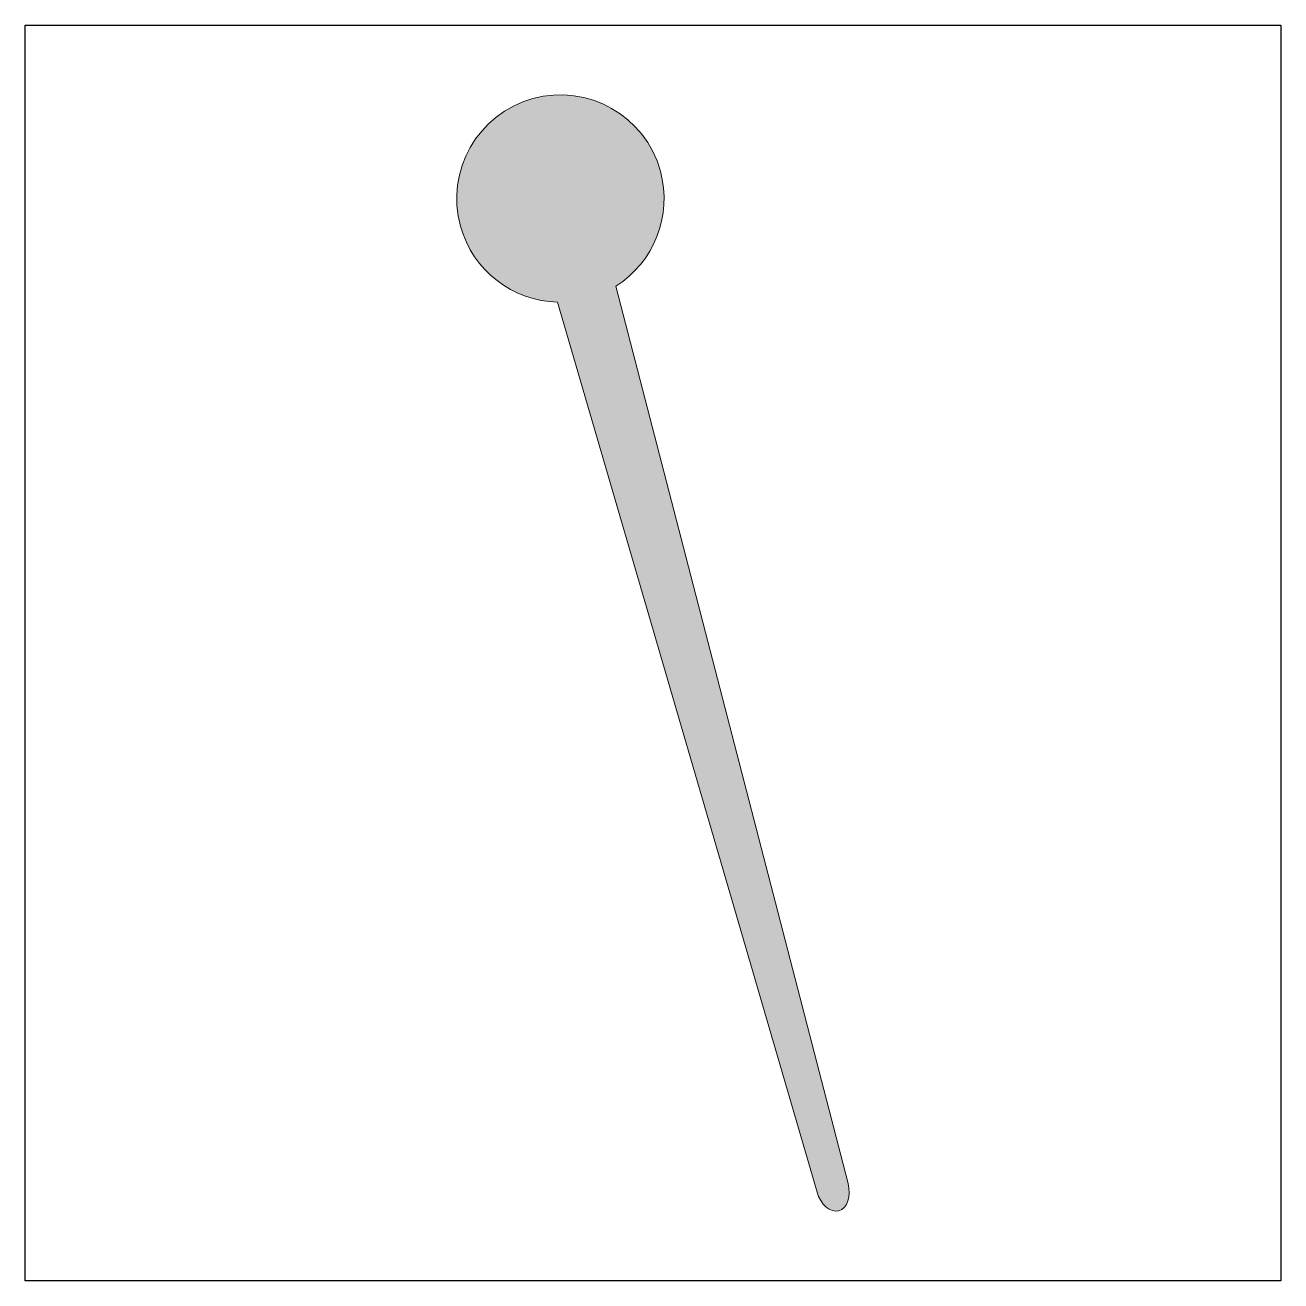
# Model space of a CAD drawing. Header units: inches. Extents: x 0 to 114, y 0 to 114.
import ezdxf

# ---------------------------------------------------------------- set-up
doc = ezdxf.new("R2010")
doc.units = ezdxf.units.IN
doc.header["$MEASUREMENT"] = 0
doc.layers.add('Image Background', color=7, linetype='Continuous')
doc.layers.add('Layer 1', color=7, linetype='Continuous')
picture_1 = doc.add_image_def('image1.png', size_in_pixel=(1350, 1350))

msp = doc.modelspace()

# ---------------------------------------------------------------- hatches: boundary and pattern name
at = {"layer": 'Layer 1', "true_color": 0xc797ad}
h = msp.add_hatch(color=253, dxfattribs=at)
h.dxf.hatch_style = 2
edge = h.paths.add_edge_path()
edge.add_spline(control_points=[(74.9, 8.86), (74.9, 8.86), (53.77, 90.54), (53.77, 90.54), (57.19, 92.7), (58.95, 96.91), (57.82, 101.02), (56.44, 106.04), (51.24, 108.99), (46.22, 107.61), (41.2, 106.23), (38.24, 101.03), (39.63, 96.01), (40.75, 91.91), (44.42, 89.19), (48.47, 89.08), (48.47, 89.08), (72.08, 8.09), (72.08, 8.09), (72.4, 6.93), (73.29, 6.17), (74.07, 6.39), (74.85, 6.6), (75.22, 7.71), (74.9, 8.86)], knot_values=[0, 0, 0, 0, 1, 1, 1, 2, 2, 2, 3, 3, 3, 4, 4, 4, 5, 5, 5, 6, 6, 6, 7, 7, 7, 8, 8, 8, 8], degree=3, periodic=1)

# ---------------------------------------------------------------- linework, layer by layer
at = {"layer": 'Layer 1', "lineweight": 0}
msp.add_open_spline([(74.9, 8.86), (74.9, 8.86), (53.77, 90.54), (53.77, 90.54), (57.19, 92.7), (58.95, 96.91), (57.82, 101.02), (56.44, 106.04), (51.24, 108.99), (46.22, 107.61), (41.2, 106.23), (38.24, 101.03), (39.63, 96.01), (40.75, 91.91), (44.42, 89.19), (48.47, 89.08), (48.47, 89.08), (72.08, 8.09), (72.08, 8.09), (72.4, 6.93), (73.29, 6.17), (74.07, 6.39), (74.85, 6.6), (75.22, 7.71), (74.9, 8.86)], degree=3, knots=[0, 0, 0, 0, 1, 1, 1, 2, 2, 2, 3, 3, 3, 4, 4, 4, 5, 5, 5, 6, 6, 6, 7, 7, 7, 8, 8, 8, 8], dxfattribs=at)

# ---------------------------------------------------------------- pictures from other files: only their frames are drawn
at = {"layer": 'Image Background'}
image = msp.add_image(picture_1, insert=(0, 0), size_in_units=(114.3, 114.3), dxfattribs=at)

doc.saveas('drawing.dxf')
